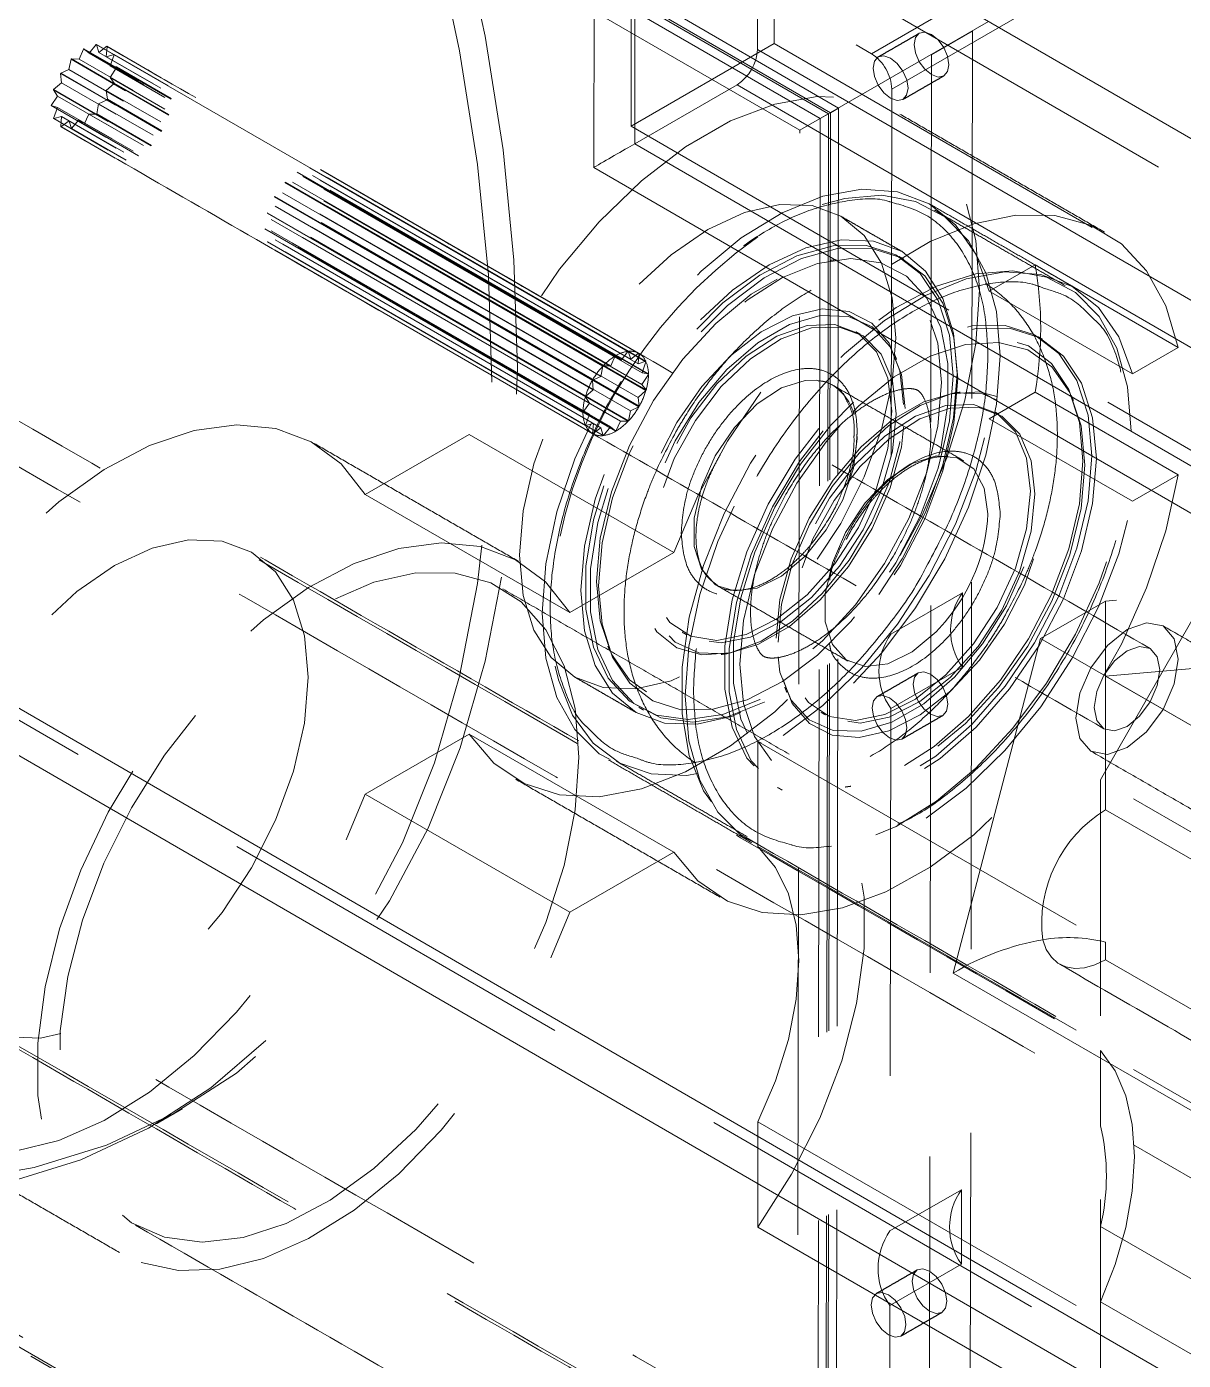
# Model space of a CAD drawing. Header units: millimetres. Extents: x 11 to 421, y 5 to 275.
# Drawn here: x 157.068 to 161.067, y 49.961 to 54.573 of the extents above; entities that cross this region are included whole.
import ezdxf

# ---------------------------------------------------------------- set-up
doc = ezdxf.new("R2010")
doc.units = ezdxf.units.MM
doc.linetypes.add('HIDDEN', pattern=[1.905, 1.27, -0.635])

msp = doc.modelspace()

# ---------------------------------------------------------------- linework, layer by layer
at = {"color": 7, "linetype": 'Continuous', "lineweight": 15}
for p, q in [((159.5994, 57.2164), (159.5949, 54.4946)), ((159.1745, 56.5861), (159.1705, 54.1681)), ((159.029, 54.0866), (159.0329, 56.5043)), ((160.0236, 54.8057), (161.9319, 53.7)), ((159.5949, 54.4946), (162.3173, 52.9171)), ((159.5241, 54.3722), (159.1705, 54.1681)), ((162.2464, 52.7947), (159.5241, 54.3722)), ((159.1705, 54.1681), (161.8929, 52.5906)), ((161.822, 52.4682), (159.029, 54.0866)), ((154.5339, 53.6694), (161.8171, 49.4491)), ((161.7463, 49.3267), (154.4631, 53.547)), ((158.0218, 49.44), (156.4486, 50.3516))]:
    msp.add_line(p, q, dxfattribs=at)
at = {"color": 7, "linetype": 'HIDDEN', "lineweight": 0}
for p, q in [((159.6567, 56.9625), (159.6527, 54.5151)), ((159.1617, 56.6767), (159.1578, 54.2294)), ((157.0881, 56.4409), (160.3382, 54.5576)), ((156.9466, 56.3593), (160.1967, 54.476)), ((157.2498, 55.7804), (159.847, 54.2755)), ((157.2781, 55.7968), (159.8752, 54.2918)), ((162.2513, 55.7858), (159.9886, 54.4795)), ((157.2743, 55.7254), (159.8115, 54.2552)), ((157.3026, 55.7418), (159.8398, 54.2715)), ((160.0591, 54.357), (162.3219, 55.6632)), ((159.7407, 54.2146), (157.3233, 55.6154)), ((158.2882, 55.4648), (159.9886, 54.4795)), ((159.8822, 54.7241), (161.7905, 53.6183)), ((160.3935, 54.5914), (159.7407, 54.2146)), ((160.3382, 54.5576), (160.1967, 54.476)), ((160.3382, 54.5576), (160.3282, 48.4741)), ((157.2847, 54.4813), (157.3085, 54.5116)), ((159.147, 53.4503), (157.3085, 54.5116)), ((159.148, 53.4504), (157.3095, 54.5117)), ((157.3095, 54.5117), (157.318, 54.4843)), ((159.6527, 54.5151), (159.1578, 54.2294)), ((159.6527, 54.5151), (162.0701, 53.1144)), ((157.2493, 54.4612), (157.2648, 54.4958)), ((159.1033, 53.4345), (157.2648, 54.4958)), ((159.1047, 53.4353), (157.2662, 54.4966)), ((157.2662, 54.4966), (157.2847, 54.4813)), ((159.1232, 53.4199), (157.2847, 54.4813)), ((157.318, 54.4843), (157.3452, 54.5051)), ((159.1565, 53.423), (157.318, 54.4843)), ((157.3462, 54.5046), (157.3436, 54.469)), ((157.3436, 54.469), (157.3703, 54.4773)), ((159.1821, 53.4077), (157.3436, 54.469)), ((159.1837, 53.4438), (157.3452, 54.5051)), ((159.1847, 53.4432), (157.3462, 54.5046)), ((157.3703, 54.4758), (157.3572, 54.4375)), ((159.2087, 53.416), (157.3703, 54.4773)), ((157.3709, 54.4759), (157.3703, 54.4758)), ((159.2087, 53.4145), (157.3703, 54.4758)), ((157.3709, 54.4759), (159.2094, 53.4146)), ((160.1967, 54.476), (160.1857, 47.701)), ((157.1862, 54.4122), (157.2144, 54.4245)), ((157.2144, 54.4245), (157.2218, 54.4606)), ((159.0529, 53.3632), (157.2144, 54.4245)), ((159.0603, 53.3993), (157.2218, 54.4606)), ((159.0614, 53.4004), (157.2229, 54.4617)), ((157.2229, 54.4617), (157.2493, 54.4612)), ((159.0878, 53.3999), (157.2493, 54.4612)), ((157.3793, 54.4313), (157.3568, 54.3971)), ((157.3572, 54.4375), (157.3793, 54.4337)), ((159.1956, 53.3762), (157.3572, 54.4375)), ((159.2178, 53.3724), (157.3793, 54.4337)), ((159.2178, 53.37), (157.3793, 54.4313)), ((157.1617, 54.3556), (157.1885, 54.3789)), ((159.0241, 53.3499), (157.1857, 54.4113)), ((157.1885, 54.3789), (157.1857, 54.4113)), ((159.0247, 53.3509), (157.1862, 54.4122)), ((159.0269, 53.3176), (157.1885, 54.3789)), ((157.3707, 54.3763), (157.3436, 54.3524)), ((157.3568, 54.3971), (157.3712, 54.378)), ((159.1953, 53.3358), (157.3568, 54.3971)), ((159.2092, 53.315), (157.3707, 54.3763)), ((159.2097, 53.3167), (157.3712, 54.378)), ((157.153, 54.3007), (157.1753, 54.333)), ((158.9998, 53.2932), (157.1613, 54.3545)), ((157.1753, 54.333), (157.1613, 54.3545)), ((159.0001, 53.2943), (157.1617, 54.3556)), ((159.0138, 53.2717), (157.1753, 54.333)), ((157.3436, 54.3524), (157.3475, 54.3221)), ((159.1821, 53.291), (157.3436, 54.3524)), ((160.0591, 54.357), (160.0561, 52.4729)), ((158.9915, 53.2393), (157.153, 54.3007)), ((158.9915, 53.2386), (157.1531, 54.2999)), ((157.1753, 54.294), (157.1531, 54.2999)), ((157.1617, 54.2556), (157.1753, 54.294)), ((159.0138, 53.2327), (157.1753, 54.294)), ((157.3171, 54.3063), (157.3107, 54.2715)), ((157.3462, 54.3198), (157.3171, 54.3063)), ((159.1556, 53.245), (157.3171, 54.3063)), ((159.1847, 53.2585), (157.3462, 54.3198)), ((159.186, 53.2608), (157.3475, 54.3221)), ((159.8752, 54.2918), (159.847, 54.2755)), ((159.8752, 54.2918), (159.8655, 48.3224)), ((159.0001, 53.1943), (157.1617, 54.2556)), ((157.1893, 54.2623), (157.1619, 54.255)), ((159.0004, 53.1937), (157.1619, 54.255)), ((157.1862, 54.2274), (157.1893, 54.2623)), ((157.2152, 54.2475), (157.1869, 54.227)), ((159.0278, 53.201), (157.1893, 54.2623)), ((157.2229, 54.2203), (157.2152, 54.2475)), ((159.0537, 53.1862), (157.2152, 54.2475)), ((157.2482, 54.2509), (157.2237, 54.2204)), ((157.2662, 54.2353), (157.2482, 54.2509)), ((159.0867, 53.1896), (157.2482, 54.2509)), ((159.1047, 53.174), (157.2662, 54.2353)), ((157.2831, 54.2708), (157.2668, 54.2357)), ((159.1053, 53.1744), (157.2668, 54.2357)), ((157.3095, 54.2703), (157.2831, 54.2708)), ((159.1215, 53.2094), (157.2831, 54.2708)), ((159.148, 53.2089), (157.3095, 54.2703)), ((159.1492, 53.2102), (157.3107, 54.2715)), ((159.8115, 54.2552), (159.8019, 48.3674)), ((159.8398, 54.2715), (159.8115, 54.2552)), ((159.8398, 54.2715), (159.8302, 48.3837)), ((159.847, 54.2755), (159.8372, 48.3061)), ((159.0247, 53.1661), (157.1862, 54.2274)), ((159.0254, 53.1657), (157.1869, 54.227)), ((159.0614, 53.159), (157.2229, 54.2203)), ((159.0622, 53.159), (157.2237, 54.2204)), ((159.1578, 54.2294), (161.5752, 52.8286)), ((159.7314, 48.4899), (159.7407, 54.2146)), ((160.3963, 53.6585), (160.5544, 53.7497)), ((161.0494, 53.464), (160.5544, 53.7497)), ((154.4988, 53.6486), (161.5698, 49.5512)), ((160.8913, 53.3727), (160.3963, 53.6585)), ((159.1232, 53.4199), (159.147, 53.4503)), ((159.148, 53.4504), (159.1565, 53.423)), ((160.8913, 53.3727), (161.0494, 53.464)), ((159.0878, 53.3999), (159.1033, 53.4345)), ((159.1047, 53.4353), (159.1232, 53.4199)), ((159.1565, 53.423), (159.1837, 53.4438)), ((159.1847, 53.4432), (159.1821, 53.4077)), ((159.1821, 53.4077), (159.2087, 53.416)), ((159.2087, 53.4145), (159.1956, 53.3762)), ((159.2094, 53.4146), (159.2087, 53.4145)), ((159.0247, 53.3509), (159.0529, 53.3632)), ((159.0529, 53.3632), (159.0603, 53.3993)), ((159.0614, 53.4004), (159.0878, 53.3999)), ((159.2178, 53.37), (159.1953, 53.3358)), ((159.1956, 53.3762), (159.2178, 53.3724)), ((159.0001, 53.2943), (159.0269, 53.3176)), ((159.0269, 53.3176), (159.0241, 53.3499)), ((159.2092, 53.315), (159.1821, 53.291)), ((159.1953, 53.3358), (159.2097, 53.3167)), ((158.9915, 53.2393), (159.0138, 53.2717)), ((159.0138, 53.2717), (158.9998, 53.2932)), ((159.1821, 53.291), (159.186, 53.2608)), ((160.3963, 53.2175), (160.5544, 53.3088)), ((160.5544, 53.3088), (161.0494, 53.023)), ((159.0138, 53.2327), (158.9915, 53.2386)), ((159.0001, 53.1943), (159.0138, 53.2327)), ((159.1556, 53.245), (159.1492, 53.2102)), ((159.1847, 53.2585), (159.1556, 53.245)), ((159.0278, 53.201), (159.0004, 53.1937)), ((159.0247, 53.1661), (159.0278, 53.201)), ((159.0537, 53.1862), (159.0254, 53.1657)), ((159.0614, 53.159), (159.0537, 53.1862)), ((159.0867, 53.1896), (159.0622, 53.159)), ((159.1047, 53.174), (159.0867, 53.1896)), ((159.1215, 53.2094), (159.1053, 53.1744)), ((159.148, 53.2089), (159.1215, 53.2094)), ((160.3963, 53.2175), (160.8913, 52.9318)), ((158.598, 53.1628), (158.2386, 52.9554)), ((158.598, 53.1628), (159.3051, 52.7546)), ((159.9388, 53.1638), (159.939, 53.1495)), ((160.8913, 52.9318), (161.0494, 53.023)), ((158.2386, 52.9554), (158.9457, 52.5471)), ((164.632, 52.922), (160.7982, 52.5865)), ((159.3051, 52.7546), (158.9457, 52.5471)), ((159.4562, 52.6398), (159.4523, 52.6422)), ((160.7982, 52.3273), (164.632, 52.6628)), ((152.6603, 52.5873), (159.7314, 48.4899)), ((160.0561, 52.4729), (160.3036, 52.6158)), ((160.3031, 52.358), (160.3036, 52.6158)), ((160.7982, 52.5865), (160.5737, 52.4569)), ((160.7982, 52.5865), (160.7982, 52.3273)), ((159.8302, 48.3837), (152.6177, 52.563)), ((160.7805, 51.9684), (161.0967, 52.52)), ((160.5737, 52.4569), (160.2714, 51.3005)), ((160.5737, 52.4569), (163.7557, 50.62)), ((160.3031, 52.358), (160.0557, 52.2151)), ((160.7982, 52.3273), (163.6266, 50.6945)), ((160.7982, 52.3273), (160.7982, 51.8653)), ((160.0557, 52.2151), (160.0527, 50.4086)), ((158.2386, 51.9192), (158.598, 52.1267)), ((158.598, 52.1267), (159.3051, 51.7185)), ((159.5961, 52.1014), (160.7982, 51.4075)), ((159.5961, 51.7376), (159.5961, 52.1014)), ((160.7805, 49.2477), (160.7805, 51.9684)), ((163.6443, 50.3152), (160.7805, 51.9684)), ((158.2386, 51.9192), (158.9457, 51.511)), ((160.7982, 51.8653), (163.6266, 50.2324)), ((158.9457, 51.511), (159.3051, 51.7185)), ((159.5961, 51.7376), (163.6266, 49.4109)), ((160.7982, 51.3468), (160.7982, 51.4075)), ((160.7982, 51.3468), (163.6266, 49.7139)), ((160.2714, 51.3005), (163.4534, 49.4636)), ((163.6443, 49.3796), (160.7805, 51.0328)), ((160.7805, 51.0328), (160.7805, 50.7724)), ((159.5961, 50.7855), (163.6266, 48.4588)), ((159.5961, 50.4218), (159.5961, 50.7855)), ((163.6443, 49.1192), (160.7805, 50.7724)), ((160.0527, 50.4086), (160.3002, 50.5515)), ((160.2998, 50.2937), (160.3002, 50.5515)), ((159.5961, 50.4218), (160.7982, 49.7278)), ((160.7805, 50.4241), (163.6443, 48.7709)), ((160.7805, 50.4241), (160.7805, 50.1637)), ((160.2998, 50.2937), (160.0523, 50.1508)), ((160.0523, 50.1508), (160.0494, 48.3468)), ((160.7805, 50.1637), (163.6443, 48.5105))]:
    msp.add_line(p, q, dxfattribs=at)
at = {"color": 7, "linetype": 'HIDDEN', "lineweight": 0, "flags": 128}
for points in [[(158.677, 53.3435), (158.6645, 53.7141), (158.627, 54.0967), (158.5648, 54.489), (158.4783, 54.8885), (158.368, 55.2928), (158.2346, 55.6991), (158.079, 56.105), (157.9022, 56.5079), (157.7052, 56.9053), (157.4893, 57.2945), (157.2558, 57.6733), (157.0064, 58.0391), (156.7424, 58.3897), (156.4657, 58.7229), (156.1779, 59.0365), (155.8808, 59.3285), (155.5764, 59.5972), (155.2666, 59.8407), (154.9533, 60.0577), (154.6385, 60.2466), (154.3242, 60.4064), (154.0124, 60.536), (153.705, 60.6345), (153.4041, 60.7014), (153.1114, 60.7362), (152.8289, 60.7388), (152.5584, 60.709), (152.3015, 60.6472), (152.0598, 60.5536), (151.9175, 60.4793)], [(158.7654, 53.3946), (158.7529, 53.7651), (158.7154, 54.1477), (158.6532, 54.54), (158.5667, 54.9396), (158.4564, 55.3438), (158.323, 55.7501), (158.1674, 56.156), (157.9905, 56.5589), (157.7935, 56.9563), (157.5776, 57.3456), (157.3442, 57.7243), (157.2264, 57.9016)], [(160.1966, 54.5458), (160.1736, 54.5538), (160.1541, 54.5501), (160.141, 54.5351), (160.1364, 54.5112), (160.1409, 54.4821), (160.1539, 54.452), (160.1734, 54.4257), (160.1964, 54.4071), (160.2194, 54.399), (160.2389, 54.4028), (160.252, 54.4177), (160.2566, 54.4416), (160.252, 54.4708), (160.2391, 54.5008), (160.2196, 54.5271), (160.1966, 54.5458)], [(160.0552, 54.4641), (160.0782, 54.4455), (160.0976, 54.4192), (160.1106, 54.3891), (160.1152, 54.3599), (160.1105, 54.3361), (160.0975, 54.3211), (160.078, 54.3174), (160.0549, 54.3254), (160.0319, 54.344), (160.0125, 54.3704), (159.9995, 54.4004), (159.9949, 54.4296), (159.9996, 54.4535), (160.0126, 54.4684), (160.0322, 54.4722), (160.0552, 54.4641)], [(158.598, 52.1267), (158.683, 52.0262), (158.7881, 51.9555), (158.9106, 51.9165), (159.047, 51.9103), (159.1936, 51.9371), (159.3465, 51.9962), (159.5015, 52.0858), (159.6543, 52.2037), (159.8008, 52.3466), (159.9371, 52.5105), (160.0593, 52.6911), (160.1642, 52.8833), (160.2489, 53.0821), (160.3111, 53.2819), (160.3491, 53.4773), (160.3619, 53.663), (160.3491, 53.834), (160.3111, 53.9855), (160.2489, 54.1135), (160.1642, 54.2145), (160.0593, 54.2856), (159.9371, 54.3251), (159.8008, 54.3318), (159.6543, 54.3054), (159.5015, 54.2469), (159.3465, 54.1576), (159.1936, 54.0402), (159.047, 53.8977), (158.9106, 53.734), (158.7881, 53.5536), (158.683, 53.3615), (158.598, 53.1628)], [(160.3963, 53.6585), (160.3495, 53.7861), (160.2794, 53.888), (160.1882, 53.9608), (160.0789, 54.0022), (159.9551, 54.0109), (159.8209, 53.9864), (159.6806, 53.9297), (159.5388, 53.8425), (159.4002, 53.7278), (159.2692, 53.5892), (159.1502, 53.4314), (159.047, 53.2594), (158.963, 53.0789), (158.901, 52.8957), (158.8629, 52.7159), (158.8501, 52.5454), (158.8629, 52.3896), (158.901, 52.2538), (158.963, 52.1423), (159.047, 52.0587), (159.1502, 52.0058), (159.2692, 51.9854), (159.4002, 51.9981), (159.5388, 52.0434), (159.6806, 52.12), (159.8209, 52.2253), (159.9551, 52.3558), (160.0789, 52.5073), (160.1882, 52.6748), (160.2794, 52.853), (160.3495, 53.0359), (160.3963, 53.2175)], [(160.0734, 53.4965), (160.0609, 53.6359), (160.0239, 53.7554), (159.9638, 53.8506), (159.8829, 53.9177), (159.7843, 53.9542), (159.6718, 53.9587), (159.5498, 53.931), (159.4229, 53.8722), (159.2959, 53.7845), (159.1739, 53.6713), (159.0614, 53.5369), (158.9629, 53.3866), (158.882, 53.2261), (158.8218, 53.0615), (158.7848, 52.8992), (158.7723, 52.7454), (158.7848, 52.6061), (158.8218, 52.4865), (158.882, 52.3914), (158.9629, 52.3242), (159.0614, 52.2877), (159.1739, 52.2832), (159.2959, 52.3109), (159.4229, 52.3697), (159.5498, 52.4574), (159.6718, 52.5706), (159.7843, 52.705), (159.8829, 52.8553), (159.9638, 53.0159), (160.0239, 53.1804), (160.0609, 53.3427), (160.0734, 53.4965)], [(159.8188, 53.9585), (159.8966, 53.9792), (160.0248, 53.99), (160.1412, 53.9685), (160.242, 53.9154), (160.3239, 53.8324), (160.3844, 53.7223), (160.4215, 53.5884), (160.434, 53.4353)], [(161.0494, 53.464), (161.0063, 53.6081), (160.9402, 53.7286), (160.8527, 53.8223), (160.7461, 53.8867), (160.6233, 53.9202), (160.4874, 53.9218), (160.3422, 53.8915), (160.1913, 53.8302), (160.0389, 53.7394), (159.8888, 53.6215), (159.7451, 53.4796), (159.6115, 53.3175), (159.4916, 53.1395), (159.3886, 52.9502), (159.3051, 52.7546)], [(160.2855, 53.3741), (160.273, 53.5134), (160.236, 53.6329), (160.1759, 53.7281), (160.095, 53.7952), (159.9964, 53.8318), (159.8839, 53.8363), (159.7619, 53.8086), (159.635, 53.7497), (159.5081, 53.662), (159.386, 53.5488), (159.2736, 53.4145), (159.175, 53.2641), (159.0941, 53.1036), (159.034, 52.939), (158.997, 52.7767), (158.9845, 52.623), (158.997, 52.4836), (159.034, 52.3641), (159.0941, 52.2689), (159.175, 52.2018), (159.2736, 52.1652), (159.386, 52.1608), (159.5081, 52.1885), (159.635, 52.2473), (159.7619, 52.335), (159.8839, 52.4482), (159.9964, 52.5825), (160.095, 52.7329), (160.1759, 52.8934), (160.236, 53.058), (160.273, 53.2203), (160.2855, 53.3741)], [(160.2714, 53.3659), (160.2584, 53.5063), (160.2198, 53.6259), (160.1573, 53.7199), (160.0734, 53.7843), (159.9716, 53.8165), (159.856, 53.8152), (159.7314, 53.7805), (159.6028, 53.7138), (159.4755, 53.6178), (159.3547, 53.4965), (159.2455, 53.3548), (159.1521, 53.1984), (159.0786, 53.0339), (159.0278, 52.868), (159.0019, 52.7074), (159.0019, 52.5587), (159.0278, 52.428), (159.0786, 52.3206), (159.1521, 52.2411), (159.2455, 52.1925), (159.3547, 52.1769), (159.4755, 52.195), (159.6028, 52.246), (159.7314, 52.3277), (159.856, 52.437), (159.9716, 52.5692), (160.0734, 52.719), (160.1573, 52.8802), (160.2198, 53.0463), (160.2584, 53.2104), (160.2714, 53.3659)], [(160.2869, 53.357), (160.2738, 53.4974), (160.2353, 53.617), (160.1728, 53.7109), (160.0889, 53.7753), (159.9871, 53.8076), (159.8715, 53.8063), (159.7468, 53.7716), (159.6182, 53.7049), (159.4909, 53.6089), (159.3702, 53.4876), (159.2609, 53.3458), (159.1676, 53.1895), (159.094, 53.025), (159.0433, 52.859), (159.0173, 52.6984), (159.0173, 52.5497), (159.0433, 52.419), (159.094, 52.3117), (159.1676, 52.2321), (159.2609, 52.1836), (159.3702, 52.168), (159.4909, 52.1861), (159.6182, 52.237), (159.7468, 52.3188), (159.8715, 52.428), (159.9871, 52.5602), (160.0889, 52.71), (160.1728, 52.8713), (160.2353, 53.0374), (160.2738, 53.2015), (160.2869, 53.357)], [(152.2065, 53.7311), (152.3898, 53.452), (152.6468, 53.0935), (152.9173, 52.7514), (153.1998, 52.4277), (153.4925, 52.1247), (153.7934, 51.8441), (154.1008, 51.5878), (154.4126, 51.3573), (154.7269, 51.1542), (155.0417, 50.9797), (155.355, 50.8349), (155.6648, 50.7208), (155.9692, 50.638), (156.2662, 50.5871), (156.554, 50.5684), (156.8308, 50.582), (157.0947, 50.6279), (157.3442, 50.7057), (157.5776, 50.8149), (157.7935, 50.9549), (157.9905, 51.1248), (158.1674, 51.3235), (158.323, 51.5497), (158.4564, 51.8021), (158.5667, 52.079), (158.6532, 52.3786), (158.7154, 52.6991), (158.7529, 53.0385), (158.7654, 53.3946)], [(159.0385, 52.6541), (159.0515, 52.8049), (159.09, 52.9641), (159.1524, 53.1248), (159.2358, 53.28), (159.3367, 53.4229), (159.4507, 53.5472), (159.5726, 53.6476), (159.6973, 53.7196), (159.8193, 53.7601), (159.9333, 53.7672), (160.0341, 53.7408), (160.1176, 53.682), (160.18, 53.5933), (160.2185, 53.4786), (160.2315, 53.3429), (160.2185, 53.1921), (160.18, 53.0329), (160.1176, 52.8722), (160.0341, 52.717), (159.9333, 52.5741), (159.8193, 52.4498), (159.6973, 52.3494), (159.5726, 52.2774), (159.4507, 52.237), (159.3367, 52.2298), (159.2358, 52.2562), (159.1524, 52.315), (159.09, 52.4037), (159.0515, 52.5184), (159.0385, 52.6541)], [(159.045, 52.64), (159.0574, 52.5065), (159.0941, 52.3927), (159.1535, 52.3033), (159.2333, 52.242), (159.3302, 52.2113), (159.4402, 52.2125), (159.5588, 52.2455), (159.6811, 52.309), (159.8022, 52.4003), (159.9171, 52.5158), (160.0211, 52.6506), (160.1099, 52.7994), (160.1798, 52.9559), (160.2282, 53.1138), (160.2528, 53.2666), (160.2528, 53.408), (160.2282, 53.5324), (160.1798, 53.6345), (160.1099, 53.7102), (160.0211, 53.7564), (159.9171, 53.7712), (159.8022, 53.754), (159.6811, 53.7055), (159.5588, 53.6277), (159.4402, 53.5238), (159.3302, 53.398), (159.2333, 53.2555), (159.1535, 53.1021), (159.0941, 52.9441), (159.0574, 52.7879), (159.045, 52.64)], [(160.8866, 53.174), (160.8741, 53.3272), (160.837, 53.461), (160.7765, 53.5712), (160.6945, 53.6541), (160.5937, 53.7072), (160.4773, 53.7287), (160.3491, 53.718), (160.2132, 53.6753), (160.0739, 53.6022), (159.9357, 53.5008), (159.8031, 53.3744), (159.6803, 53.2272), (159.5712, 53.0639), (159.4795, 52.8897), (159.408, 52.7102), (159.359, 52.5311), (159.3341, 52.3583), (159.3341, 52.1973), (159.359, 52.0532), (159.408, 51.9307), (159.4795, 51.8338), (159.5712, 51.7655), (159.6803, 51.728), (159.8031, 51.7226), (159.9357, 51.7494), (160.0739, 51.8076), (160.2132, 51.8952), (160.3491, 52.0095), (160.4773, 52.1468), (160.5937, 52.3027), (160.6945, 52.4722), (160.7765, 52.6498), (160.837, 52.8298), (160.8741, 53.0064), (160.8866, 53.174)], [(160.8913, 53.3727), (160.8445, 53.5004), (160.7743, 53.6023), (160.6831, 53.6751), (160.5739, 53.7165), (160.4501, 53.7251), (160.3159, 53.7007), (160.1756, 53.6439), (160.0338, 53.5568), (159.8951, 53.442), (159.7642, 53.3035), (159.6451, 53.1456), (159.5419, 52.9736), (159.458, 52.7931), (159.3959, 52.61), (159.3579, 52.4302), (159.3451, 52.2597), (159.3579, 52.1039), (159.3959, 51.968), (159.458, 51.8565), (159.5419, 51.773), (159.6451, 51.7201), (159.7642, 51.6997), (159.8951, 51.7124), (160.0338, 51.7577), (160.1756, 51.8343), (160.3159, 51.9395), (160.4501, 52.07), (160.5739, 52.2215), (160.6831, 52.3891), (160.7743, 52.5672), (160.8445, 52.7501), (160.8913, 52.9318)], [(160.0991, 53.2664), (160.0866, 53.3828), (160.0498, 53.4785), (159.9905, 53.5483), (159.9122, 53.5884), (159.8188, 53.5968), (159.7156, 53.5728), (159.608, 53.518), (159.5019, 53.4351), (159.4029, 53.3287), (159.3165, 53.2045), (159.2472, 53.0692), (159.1989, 52.93), (159.174, 52.7946), (159.174, 52.6702), (159.1989, 52.5634), (159.2472, 52.4801), (159.3165, 52.4248), (159.4029, 52.4004), (159.5019, 52.4082), (159.608, 52.4479), (159.7156, 52.5172), (159.8188, 52.6125), (159.9122, 52.7286), (159.9905, 52.8592), (160.0498, 52.9974), (160.0866, 53.1356), (160.0991, 53.2664)], [(152.2062, 53.5433), (152.3015, 53.401), (152.5584, 53.0425), (152.8289, 52.7003), (153.1114, 52.3767), (153.4041, 52.0737), (153.705, 51.7931), (154.0124, 51.5368), (154.3242, 51.3063), (154.6385, 51.1032), (154.9533, 50.9287), (155.2666, 50.7839), (155.5764, 50.6698), (155.8808, 50.587), (156.1779, 50.5361), (156.4657, 50.5174), (156.7424, 50.531), (157.0064, 50.5769), (157.2558, 50.6546), (157.4893, 50.7639), (157.7052, 50.9039), (157.9022, 51.0738), (158.079, 51.2725), (158.2346, 51.4987), (158.368, 51.7511), (158.4783, 52.0279), (158.5648, 52.3276), (158.627, 52.6481), (158.6645, 52.9875), (158.677, 53.3435)], [(160.1057, 53.2524), (160.0924, 53.3705), (160.0535, 53.4665), (159.9912, 53.5348), (159.909, 53.5714), (159.8119, 53.5742), (159.7053, 53.5431), (159.5956, 53.4797), (159.489, 53.3879), (159.3919, 53.2729), (159.3097, 53.1414), (159.2474, 53.0012), (159.2085, 52.8602), (159.1953, 52.7268), (159.2085, 52.6086), (159.2474, 52.5126), (159.3097, 52.4443), (159.3919, 52.4077), (159.489, 52.4049), (159.5956, 52.4361), (159.7053, 52.4994), (159.8119, 52.5913), (159.909, 52.7063), (159.9912, 52.8377), (160.0535, 52.978), (160.0924, 53.1189), (160.1057, 53.2524)], [(160.0593, 53.2434), (160.0459, 53.1139), (160.0068, 52.9771), (159.9443, 52.8417), (159.8623, 52.7161), (159.7661, 52.6082), (159.6616, 52.5249), (159.5555, 52.4714), (159.4544, 52.4509), (159.3646, 52.4649), (159.2918, 52.5124), (159.2405, 52.5904), (159.2141, 52.6941), (159.2141, 52.8169), (159.2405, 52.9511), (159.2918, 53.0883), (159.3646, 53.2199), (159.4544, 53.3375), (159.5555, 53.4339), (159.6616, 53.5028), (159.7661, 53.5401), (159.8623, 53.5434), (159.9443, 53.5124), (160.0068, 53.4492), (160.0459, 53.3576), (160.0593, 53.2434)], [(160.0747, 53.2345), (160.0614, 53.3486), (160.0222, 53.4402), (159.9597, 53.5035), (159.8778, 53.5345), (159.7816, 53.5312), (159.6771, 53.4939), (159.571, 53.4249), (159.4698, 53.3286), (159.38, 53.2109), (159.3072, 53.0794), (159.256, 52.9422), (159.2295, 52.808), (159.2295, 52.6852), (159.256, 52.5815), (159.3072, 52.5035), (159.38, 52.456), (159.4698, 52.442), (159.571, 52.4624), (159.6771, 52.516), (159.7816, 52.5993), (159.8778, 52.7072), (159.9597, 52.8327), (160.0222, 52.9682), (160.0614, 53.105), (160.0747, 53.2345)], [(160.7509, 53.0891), (160.7379, 52.9336), (160.6993, 52.7695), (160.6368, 52.6034), (160.553, 52.4422), (160.4511, 52.2924), (160.3355, 52.1601), (160.2109, 52.0509), (160.0823, 51.9691), (159.955, 51.9182), (159.8342, 51.9001), (159.725, 51.9157), (159.6316, 51.9642), (159.5581, 52.0438), (159.5073, 52.1512), (159.4814, 52.2818), (159.4814, 52.4305), (159.5073, 52.5912), (159.5581, 52.7571), (159.6316, 52.9216), (159.725, 53.0779), (159.8342, 53.2197), (159.955, 53.341), (160.0823, 53.437), (160.2109, 53.5037), (160.3355, 53.5384), (160.4511, 53.5397), (160.553, 53.5074), (160.6368, 53.443), (160.6993, 53.3491), (160.7379, 53.2295), (160.7509, 53.0891)], [(160.7664, 53.0801), (160.7533, 52.9247), (160.7148, 52.7606), (160.6523, 52.5945), (160.5684, 52.4332), (160.4666, 52.2834), (160.351, 52.1512), (160.2263, 52.042), (160.0977, 51.9602), (159.9705, 51.9092), (159.8497, 51.8912), (159.7404, 51.9068), (159.6471, 51.9553), (159.5735, 52.0349), (159.5228, 52.1422), (159.4968, 52.2729), (159.4968, 52.4216), (159.5228, 52.5822), (159.5735, 52.7482), (159.6471, 52.9127), (159.7404, 53.069), (159.8497, 53.2108), (159.9705, 53.3321), (160.0977, 53.4281), (160.2263, 53.4948), (160.351, 53.5295), (160.4666, 53.5307), (160.5684, 53.4985), (160.6523, 53.4341), (160.7148, 53.3402), (160.7533, 53.2206), (160.7664, 53.0801)], [(160.72, 53.0712), (160.7076, 52.9233), (160.6709, 52.7672), (160.6114, 52.6092), (160.5316, 52.4558), (160.4348, 52.3132), (160.3248, 52.1874), (160.2062, 52.0835), (160.0838, 52.0057), (159.9627, 51.9572), (159.8479, 51.94), (159.7439, 51.9549), (159.6551, 52.0011), (159.5851, 52.0768), (159.5368, 52.1789), (159.5121, 52.3032), (159.5121, 52.4447), (159.5368, 52.5975), (159.5851, 52.7554), (159.6551, 52.9119), (159.7439, 53.0606), (159.8479, 53.1955), (159.9627, 53.3109), (160.0838, 53.4023), (160.2062, 53.4657), (160.3248, 53.4987), (160.4348, 53.4999), (160.5316, 53.4692), (160.6114, 53.408), (160.6709, 53.3186), (160.7076, 53.2048), (160.72, 53.0712)], [(160.7265, 53.0571), (160.7135, 53.1928), (160.6749, 53.3075), (160.6126, 53.3963), (160.5291, 53.4551), (160.4282, 53.4815), (160.3143, 53.4743), (160.1923, 53.4338), (160.0676, 53.3618), (159.9456, 53.2615), (159.924, 53.2403)], [(160.434, 53.4353), (160.4215, 53.2677), (160.3844, 53.091), (160.3239, 52.911), (160.242, 52.7334), (160.1412, 52.564), (160.0248, 52.4081), (159.8966, 52.2708), (159.7606, 52.1565), (159.6213, 52.0688), (159.4831, 52.0107), (159.3505, 51.9839), (159.2277, 51.9893), (159.1187, 52.0267), (159.0269, 52.095), (158.9554, 52.192), (158.9064, 52.3145), (158.8951, 52.3617)], [(159.4523, 52.6422), (159.4489, 52.6444), (159.4014, 52.6974), (159.3765, 52.7761), (159.3765, 52.8735), (159.4014, 52.9809), (159.4489, 53.0887), (159.5148, 53.1875), (159.5933, 53.2684), (159.6773, 53.3242), (159.7595, 53.3499), (159.7976, 53.3508)], [(159.6658, 52.4448), (159.6783, 52.5756), (159.7152, 52.7139), (159.7744, 52.852), (159.8528, 52.9827), (159.9461, 53.0988), (160.0494, 53.1941), (160.157, 53.2634), (160.2631, 53.303), (160.362, 53.3109), (160.4485, 53.2865), (160.5177, 53.2311), (160.5661, 53.1478), (160.591, 53.0411), (160.591, 52.9167), (160.5661, 52.7812), (160.5177, 52.6421), (160.4485, 52.5068), (160.362, 52.3826), (160.2631, 52.2762), (160.157, 52.1933), (160.0494, 52.1384), (159.9461, 52.1145), (159.8528, 52.1229), (159.7744, 52.163), (159.7152, 52.2328), (159.6783, 52.3284), (159.6658, 52.4448)], [(159.7976, 53.3508), (159.8326, 53.3434), (159.8562, 53.3327)], [(159.6593, 52.4589), (159.6725, 52.5923), (159.7114, 52.7333), (159.7738, 52.8736), (159.8559, 53.005), (159.9531, 53.12), (160.0596, 53.2118), (160.1694, 53.2752), (160.2759, 53.3064), (160.3731, 53.3036), (160.4552, 53.267), (160.5176, 53.1987), (160.5565, 53.1026), (160.5697, 52.9845), (160.5565, 52.851), (160.5176, 52.7101), (160.4552, 52.5698), (160.3731, 52.4384), (160.2759, 52.3234), (160.1694, 52.2315), (160.0596, 52.1682), (159.9531, 52.137), (159.8559, 52.1398), (159.7738, 52.1764), (159.7114, 52.2447), (159.6725, 52.3407), (159.6593, 52.4589)], [(160.5388, 52.9666), (160.5254, 52.8371), (160.4863, 52.7003), (160.4238, 52.5649), (160.3418, 52.4393), (160.2456, 52.3314), (160.1411, 52.2481), (160.035, 52.1945), (159.9339, 52.1741), (159.8441, 52.1881), (159.7713, 52.2356), (159.72, 52.3136), (159.6936, 52.4173), (159.6936, 52.5401), (159.72, 52.6743), (159.7713, 52.8115), (159.8441, 52.9431), (159.9339, 53.0607), (160.035, 53.157), (160.1411, 53.226), (160.2456, 53.2633), (160.3418, 53.2666), (160.4238, 53.2356), (160.4863, 53.1723), (160.5254, 53.0808), (160.5388, 52.9666)], [(160.5542, 52.9577), (160.5409, 53.0718), (160.5018, 53.1634), (160.4392, 53.2267), (160.3573, 53.2577), (160.2611, 53.2544), (160.1566, 53.2171), (160.0505, 53.1481), (159.9493, 53.0518), (159.8595, 52.9341), (159.7867, 52.8026), (159.7355, 52.6654), (159.709, 52.5312), (159.709, 52.4084), (159.7355, 52.3047), (159.7867, 52.2266), (159.8595, 52.1791), (159.9493, 52.1652), (160.0505, 52.1856), (160.1566, 52.2392), (160.2611, 52.3225), (160.3573, 52.4303), (160.4392, 52.5559), (160.5018, 52.6914), (160.5409, 52.8281), (160.5542, 52.9577)], [(158.2386, 52.9554), (158.1552, 53.0613), (158.0515, 53.138), (157.9301, 53.1835), (157.7941, 53.1965), (157.6473, 53.1768), (157.4932, 53.1249), (157.3361, 53.0421), (157.1798, 52.9305), (157.0286, 52.7931), (156.8863, 52.6335), (156.7566, 52.4557), (156.643, 52.2645), (156.5483, 52.0647), (156.475, 51.8617), (156.4251, 51.6606), (156.3998, 51.4666), (156.3998, 51.285), (156.4251, 51.1203), (156.475, 50.9768), (156.5483, 50.8583), (156.643, 50.7678), (156.7566, 50.7078), (156.8863, 50.6798), (157.0286, 50.6844), (157.1798, 50.7216), (157.3361, 50.7905), (157.4932, 50.8891), (157.6473, 51.015), (157.7941, 51.1649), (157.9301, 51.3349), (158.0515, 51.5206), (158.1552, 51.717), (158.2386, 51.9192)], [(159.8794, 53.1933), (159.8317, 53.1371), (159.7308, 52.9942), (159.6474, 52.8391), (159.585, 52.6783), (159.5465, 52.5191), (159.5334, 52.3684), (159.5465, 52.2327), (159.585, 52.118), (159.6474, 52.0293), (159.7308, 51.9704), (159.8317, 51.944), (159.9456, 51.9512), (160.0676, 51.9917), (160.1923, 52.0637), (160.3143, 52.164), (160.4282, 52.2884), (160.5291, 52.4313), (160.6126, 52.5865), (160.6749, 52.7472), (160.7135, 52.9064), (160.7265, 53.0571), (160.7265, 53.0571)], [(159.939, 53.1495), (159.9265, 53.046), (159.8899, 52.9372), (159.8326, 52.8327), (159.7595, 52.7419), (159.6773, 52.6728), (159.5933, 52.6315), (159.5148, 52.6218), (159.4562, 52.6398)], [(160.3916, 52.8883), (160.379, 52.9773), (160.3425, 53.0439), (160.2851, 53.0822), (160.2121, 53.0887), (160.1299, 53.0629), (160.0458, 53.0071), (159.9673, 52.9262), (159.9014, 52.8275), (159.8994, 52.8238)], [(159.3051, 51.7185), (159.3886, 51.6193), (159.4916, 51.549), (159.6115, 51.5094), (159.7451, 51.5015), (159.8888, 51.5256), (160.0389, 51.581), (160.1913, 51.6662), (160.3422, 51.779), (160.4874, 51.9165), (160.6233, 52.0749), (160.7461, 52.2502), (160.8527, 52.4377), (160.9402, 52.6324), (161.0063, 52.8293), (161.0494, 53.023)], [(159.8994, 52.8238), (159.8539, 52.7196), (159.8291, 52.6122), (159.8291, 52.5149), (159.8539, 52.4362), (159.9014, 52.3832), (159.9673, 52.3605), (160.0458, 52.3702), (160.1299, 52.4115), (160.2121, 52.4806), (160.2434, 52.5156)], [(158.0412, 52.3233), (158.0283, 52.4666), (157.9903, 52.5895), (157.9284, 52.6874), (157.8453, 52.7564), (157.7439, 52.794), (157.6282, 52.7986), (157.5028, 52.7701), (157.3723, 52.7096), (157.2418, 52.6194), (157.1163, 52.503), (157.0006, 52.3649), (156.8993, 52.2103), (156.8161, 52.0452), (156.7542, 51.876), (156.7162, 51.7091), (156.7033, 51.551), (156.7162, 51.4077), (156.7542, 51.2848), (156.8161, 51.1869), (156.8993, 51.1179), (157.0006, 51.0804), (157.1163, 51.0757), (157.2418, 51.1042), (157.3723, 51.1647), (157.5028, 51.2549), (157.6282, 51.3713), (157.7439, 51.5094), (157.8453, 51.664), (157.9284, 51.8291), (157.9903, 51.9983), (158.0283, 52.1652), (158.0412, 52.3233)], [(158.9457, 52.5471), (158.8623, 52.6531), (158.7586, 52.7298), (158.6372, 52.7753), (158.5013, 52.7883), (158.3544, 52.7686), (158.2003, 52.7167), (158.0432, 52.6339), (157.8869, 52.5223), (157.7357, 52.3849), (157.5934, 52.2253), (157.4637, 52.0475), (157.3501, 51.8563), (157.2554, 51.6565), (157.1822, 51.4535), (157.1322, 51.2524), (157.1069, 51.0584), (157.1069, 50.8768), (157.1322, 50.712), (157.1822, 50.5686), (157.2554, 50.4501), (157.3501, 50.3596), (157.4637, 50.2996), (157.5934, 50.2716), (157.7357, 50.2762), (157.8869, 50.3134), (158.0432, 50.3823), (158.2003, 50.4809), (158.3544, 50.6068), (158.5013, 50.7567), (158.6372, 50.9267), (158.7586, 51.1123), (158.8623, 51.3088), (158.9457, 51.511)], [(158.9774, 52.0474), (158.9645, 52.2152), (158.9261, 52.3632), (158.8633, 52.4873), (158.7781, 52.5838), (158.6727, 52.6499), (158.5502, 52.6838), (158.4142, 52.6845), (158.2686, 52.6519), (158.1175, 52.587), (157.9653, 52.4917), (157.8164, 52.3687), (157.6751, 52.2215), (157.5454, 52.0544), (157.431, 51.8722), (157.3353, 51.6802), (157.2611, 51.4837), (157.2103, 51.2886), (157.1846, 51.1004), (157.1846, 50.9245), (157.2103, 50.766), (157.2611, 50.6294), (157.3353, 50.5188), (157.431, 50.4371), (157.5454, 50.3869), (157.6751, 50.3696), (157.8164, 50.3856), (157.9653, 50.4345), (158.1175, 50.5149), (158.2686, 50.6245), (158.4142, 50.76), (158.5502, 50.9177), (158.6727, 51.093), (158.7781, 51.2808), (158.8633, 51.4758), (158.9261, 51.6723), (158.9645, 51.8647), (158.9774, 52.0474)], [(161.0492, 52.3862), (161.0358, 52.4565), (160.9974, 52.5007), (160.9401, 52.5118), (160.8724, 52.4883), (160.8048, 52.4337), (160.7474, 52.3563), (160.7091, 52.268), (160.6957, 52.1821), (160.7091, 52.1117), (160.7474, 52.0676), (160.8048, 52.0565), (160.8724, 52.08), (160.9401, 52.1346), (160.9974, 52.212), (161.0358, 52.3003), (161.0492, 52.3862)], [(160.9856, 52.3495), (160.977, 52.3945), (160.9524, 52.4227), (160.9157, 52.4298), (160.8724, 52.4148), (160.8291, 52.3799), (160.7924, 52.3303), (160.7679, 52.2738), (160.7593, 52.2188), (160.7679, 52.1738), (160.7924, 52.1456), (160.8291, 52.1384), (160.8724, 52.1535), (160.9157, 52.1884), (160.9524, 52.2379), (160.977, 52.2945), (160.9856, 52.3495)], [(160.193, 52.334), (160.17, 52.342), (160.1505, 52.3383), (160.1374, 52.3233), (160.1328, 52.2994), (160.1373, 52.2703), (160.1503, 52.2402), (160.1698, 52.2139), (160.1928, 52.1953), (160.2158, 52.1872), (160.2353, 52.191), (160.2484, 52.2059), (160.253, 52.2298), (160.2484, 52.259), (160.2354, 52.289), (160.216, 52.3154), (160.193, 52.334)], [(160.0516, 52.2523), (160.0746, 52.2337), (160.094, 52.2074), (160.107, 52.1773), (160.1116, 52.1482), (160.1069, 52.1243), (160.0939, 52.1093), (160.0743, 52.1056), (160.0513, 52.1136), (160.0283, 52.1322), (160.0089, 52.1586), (159.9959, 52.1886), (159.9913, 52.2178), (159.996, 52.2417), (160.009, 52.2566), (160.0286, 52.2604), (160.0516, 52.2523)], [(159.5961, 50.4218), (159.7126, 50.6052), (159.8101, 50.799), (159.8859, 50.9975), (159.9377, 51.1948), (159.964, 51.3851), (159.964, 51.5629), (159.9377, 51.7228), (159.8859, 51.8603), (159.8101, 51.9713), (159.7126, 52.0524), (159.5961, 52.1014)], [(159.5961, 50.7855), (159.657, 50.9278), (159.7017, 51.0708), (159.729, 51.2107), (159.7382, 51.3436), (159.729, 51.466), (159.7017, 51.5743), (159.657, 51.6657), (159.5961, 51.7376)], [(160.5808, 51.4157), (160.593, 51.3824), (160.6107, 51.3552), (160.6335, 51.3348), (160.6607, 51.3217), (160.6917, 51.3163), (160.7255, 51.3188), (160.7614, 51.329), (160.7982, 51.3468)], [(160.7805, 51.0328), (160.831, 50.9623), (160.8679, 50.8763), (160.8903, 50.7768), (160.8979, 50.666), (160.8903, 50.5466), (160.8679, 50.4211), (160.831, 50.2925), (160.7805, 50.1637)], [(160.1896, 50.2697), (160.1666, 50.2777), (160.1471, 50.274), (160.134, 50.259), (160.1294, 50.2351), (160.1339, 50.206), (160.1469, 50.1759), (160.1664, 50.1496), (160.1894, 50.131), (160.2124, 50.1229), (160.2319, 50.1267), (160.245, 50.1416), (160.2496, 50.1655), (160.2451, 50.1947), (160.2321, 50.2247), (160.2126, 50.2511), (160.1896, 50.2697)], [(160.0482, 50.188), (160.0712, 50.1694), (160.0907, 50.1431), (160.1037, 50.113), (160.1082, 50.0838), (160.1036, 50.06), (160.0905, 50.045), (160.071, 50.0413), (160.048, 50.0493), (160.025, 50.0679), (160.0055, 50.0943), (159.9925, 50.1243), (159.988, 50.1535), (159.9926, 50.1774), (160.0057, 50.1923), (160.0252, 50.1961), (160.0482, 50.188)]]:
    msp.add_lwpolyline(points, dxfattribs=at)
at = {"color": 7, "linetype": 'HIDDEN', "lineweight": 0}
for centre, radius, start, end in [((157.3163, 54.4423), 0.0697, 95.6094, 96.3984), ((157.3428, 54.3639), 0.1532, 119.9982, 120.5983), ((157.3199, 54.4591), 0.0525, 59.9868, 61.23), ((157.299, 54.4439), 0.0787, 24.0146, 25.1358), ((159.9056, 54.3501), 0.1537, 2.5432, 57.3324), ((157.3851, 54.308), 0.2235, 136.5359, 136.9274), ((157.2306, 54.4313), 0.1487, 359.9975, 0.923), ((157.4136, 54.2808), 0.2626, 149.9942, 150.2229), ((157.1457, 54.4432), 0.2348, 343.4477, 343.8798), ((157.3885, 54.2882), 0.2367, 163.4486, 163.7331), ((157.3042, 54.3007), 0.1511, 180.0006, 180.2896), ((157.1061, 54.4584), 0.2772, 329.9999, 330.5496), ((157.2304, 54.2867), 0.0755, 204.3295, 204.8301), ((157.1875, 54.3716), 0.1573, 299.9963, 300.2748), ((157.1412, 54.4297), 0.2318, 316.5428, 316.9731), ((157.212, 54.2721), 0.0517, 239.9859, 240.8651), ((157.2152, 54.2978), 0.0779, 275.6441, 276.2623), ((160.5879, 52.4482), 1.7148, 125.3471, 174.4754), ((159.3284, 53.5293), 1.2456, 349.8056, 10.1944), ((159.1618, 53.3408), 0.1104, 97.7149, 121.1767), ((159.1553, 53.3899), 0.0609, 62.2129, 96.9295), ((159.2051, 53.2666), 0.1963, 121.2456, 137.0697), ((159.1537, 53.3916), 0.0602, 23.8916, 59.045), ((159.1095, 53.3727), 0.1083, 359.8053, 22.7282), ((159.2547, 53.2187), 0.2653, 137.1121, 150.1249), ((159.0242, 53.3722), 0.1937, 343.342, 359.3362), ((159.2533, 53.2181), 0.2644, 150.0828, 163.2429), ((158.9564, 53.3911), 0.264, 330.4184, 343.2497), ((159.764, 53.1902), 0.1697, 14.1345, 57.0935), ((159.1856, 53.2371), 0.1941, 163.1893, 179.3247), ((159.1006, 53.2368), 0.1091, 179.0789, 202.937), ((158.9546, 53.3906), 0.2654, 317.1613, 330.1232), ((159.0557, 53.2178), 0.0603, 203.5354, 239.0167), ((159.0475, 53.2684), 0.1103, 277.6393, 301.1838), ((159.0047, 53.3421), 0.1956, 300.9585, 317.0908), ((159.054, 53.2193), 0.0608, 241.8504, 276.9483), ((159.7713, 52.919), 0.6211, 319.4849, 357.1613), ((160.4855, 52.4866), 0.2231, 144.6163, 215.1969), ((160.238, 52.3437), 0.2231, 144.6163, 215.1969), ((161.0386, 51.4717), 0.4612, 121.4205, 186.9745), ((160.6696, 50.8841), 0.5389, 76.2015, 99.4868), ((160.7348, 50.5284), 0.9005, 99.8451, 120.9712), ((160.0545, 50.5983), 0.7466, 346.5099, 13.4901), ((160.4821, 50.4223), 0.2231, 144.6164, 215.1968), ((160.2346, 50.2794), 0.2231, 144.6164, 215.1968)]:
    msp.add_arc(centre, radius, start, end, dxfattribs=at)
at = {"color": 7, "linetype": 'Continuous', "lineweight": 15}
msp.add_arc((159.4412, 54.5019), 0.1539, 302.5925, 357.2832, dxfattribs=at)
msp.add_ellipse((159.0997, 54.1275), major_axis=(0.1001, 0.0576), ratio=0.001558, start_param=3.927033, end_param=5.497829, dxfattribs=at)
at = {"color": 7, "linetype": 'HIDDEN', "lineweight": 0}
for points in [[(170.4749, 52.9414), (156.6863, 60.9014)], [(155.8874, 59.5175), (169.676, 51.5575)], [(163.8528, 49.1186), (150.0643, 57.0786)], [(163.9213, 49.2372), (150.8692, 56.7721)], [(149.2653, 55.6946), (163.0539, 47.7346)], [(160.154, 54.55), (160.0126, 54.4684)], [(160.9524, 52.4227), (157.3462, 54.5046)], [(160.0976, 54.3212), (160.239, 54.4028)], [(160.7939, 53.8628), (160.0868, 54.271)], [(157.1862, 54.2274), (160.7924, 52.1456)], [(151.9233, 54.002), (162.9854, 47.616)], [(160.6849, 53.6741), (160.1899, 53.9598)], [(160.095, 53.7953), (159.8828, 53.9177)], [(160.6587, 53.6777), (160.2062, 53.9389)], [(160.1004, 53.769), (160.085, 53.7779)], [(159.8664, 53.7674), (159.8478, 53.7649)], [(159.9504, 53.5092), (159.935, 53.5181)], [(160.5799, 53.4922), (160.5645, 53.5011)], [(160.0757, 53.4226), (160.0686, 53.4401)], [(160.3087, 53.0714), (159.8562, 53.3327)], [(160.2955, 53.309), (160.2769, 53.3065)], [(160.6872, 53.2803), (160.6801, 53.2977)], [(160.4299, 53.2324), (160.4145, 53.2413)], [(158.7692, 52.7239), (158.062, 53.1321)], [(159.9017, 52.7998), (159.9197, 52.8341)], [(163.9263, 49.2459), (157.8452, 52.7565)], [(159.7043, 52.0574), (158.7143, 52.6289)], [(159.4562, 52.6398), (159.9088, 52.3786)], [(161.8506, 52.0081), (160.9974, 52.5007)], [(159.335, 52.4789), (159.3505, 52.4699)], [(159.0777, 52.431), (159.0849, 52.4136)], [(159.4694, 52.4022), (159.4881, 52.4048)], [(158.9629, 52.3242), (159.175, 52.2017)], [(160.1504, 52.3382), (160.009, 52.2566)], [(159.6893, 52.2886), (159.6964, 52.2712)], [(159.185, 52.2191), (159.2005, 52.2101)], [(159.8145, 52.2021), (159.83, 52.1931)], [(160.0939, 52.1094), (160.2354, 52.191)], [(160.7474, 52.0676), (161.8497, 51.4313)], [(159.08, 52.0372), (159.575, 51.7514)], [(159.1063, 52.0336), (159.5588, 51.7724)], [(158.7589, 51.9709), (159.466, 51.5627)], [(159.6645, 51.9422), (159.68, 51.9333)], [(159.8985, 51.9438), (159.9172, 51.9464)], [(160.6394, 51.331), (163.4679, 49.6982)], [(156.8993, 51.1179), (162.9804, 47.6073)], [(157.517, 50.7796), (157.6054, 50.8306)], [(156.6825, 50.7423), (157.3896, 50.3341)], [(157.4444, 50.4291), (162.8184, 47.3267)], [(160.147, 50.2739), (160.0056, 50.1923)], [(160.0906, 50.0451), (160.232, 50.1267)]]:
    msp.add_open_spline(points, degree=1, dxfattribs=at)
at = {"color": 7, "linetype": 'Continuous', "lineweight": 15}
msp.add_open_spline([(159.5288, 57.2571), (166.4941, 53.2361)], degree=1, dxfattribs=at)
at = {"color": 7, "linetype": 'HIDDEN', "lineweight": 0}
for points, knots in [([(159.0041, 52.1528), (159.0033, 52.1535), (158.9703, 52.1811), (158.9294, 52.2669), (158.8867, 52.4031), (158.8743, 52.5594), (158.8871, 52.7298), (158.9277, 52.9161), (158.9979, 53.1132), (159.0962, 53.3097), (159.2172, 53.493), (159.3528, 53.6524), (159.4938, 53.7807), (159.6349, 53.8769), (159.7765, 53.9443), (159.9159, 53.9754), (160.011, 53.9828), (160.0517, 53.9678), (160.053, 53.9674)], [0, 0, 0, 0, 0.001798, 0.075521, 0.146301, 0.213082, 0.279862, 0.350643, 0.424366, 0.499654, 0.574941, 0.648664, 0.719445, 0.786225, 0.853006, 0.923786, 0.997509, 1, 1, 1, 1]), ([(160.053, 53.9674), (160.0935, 53.956), (160.1757, 53.9328), (160.272, 53.8483), (160.3421, 53.7327), (160.3841, 53.594), (160.3891, 53.4871), (160.3916, 53.4353)], [0, 0, 0, 0, 0.202569, 0.412069, 0.617215, 0.814173, 1, 1, 1, 1]), ([(160.447, 52.5298), (160.4746, 52.5813), (160.5135, 52.6539), (160.5579, 52.7652), (160.5894, 52.8607), (160.6158, 52.9739), (160.6311, 53.0901), (160.633, 53.2077), (160.6193, 53.3233), (160.5879, 53.4336), (160.5372, 53.5353), (160.4659, 53.6246), (160.3732, 53.6967), (160.2636, 53.744), (160.1435, 53.7631), (160.0203, 53.7547), (159.8966, 53.7203), (159.7779, 53.6639), (159.6643, 53.5882), (159.566, 53.5032), (159.4845, 53.417), (159.4147, 53.3308), (159.3603, 53.2527), (159.3286, 53.1993), (159.318, 53.1815)], [0, 0, 0, 0, 0.060126, 0.084681, 0.12511, 0.166602, 0.210751, 0.256492, 0.303478, 0.351186, 0.399236, 0.44764, 0.497193, 0.549555, 0.600162, 0.652487, 0.706095, 0.759141, 0.80946, 0.862523, 0.901733, 0.935997, 0.978671, 1, 1, 1, 1]), ([(160.5863, 53.6678), (160.5724, 53.6734), (160.5198, 53.6948), (160.4114, 53.6909), (160.2714, 53.6583), (160.1299, 53.5912), (159.9888, 53.4949), (159.8478, 53.3666), (159.7122, 53.2073), (159.5912, 53.0239), (159.4928, 52.8274), (159.423, 52.6305), (159.3809, 52.4434), (159.3758, 52.3307), (159.3734, 52.276)], [0, 0, 0, 0, 0.032455, 0.123388, 0.210692, 0.293062, 0.375431, 0.462735, 0.553668, 0.646531, 0.739394, 0.830327, 0.91763, 1, 1, 1, 1]), ([(160.7609, 53.5584), (160.7311, 53.5893), (160.6815, 53.6406), (160.6135, 53.66), (160.5863, 53.6678)], [0, 0, 0, 0, 0.60009, 1, 1, 1, 1]), ([(160.8514, 53.3788), (160.8458, 53.3997), (160.8271, 53.4696), (160.7946, 53.5301), (160.7617, 53.5578), (160.7609, 53.5584)], [0, 0, 0, 0, 0.293291, 0.983177, 1, 1, 1, 1]), ([(160.3916, 53.4353), (160.3892, 53.3806), (160.3841, 53.2679), (160.3417, 53.0809), (160.2734, 52.8839), (160.2052, 52.7557), (160.1708, 52.6912)], [0, 0, 0, 0, 0.233552, 0.481095, 0.738928, 1, 1, 1, 1]), ([(159.3309, 52.823), (159.335, 52.7812), (159.3412, 52.7168), (159.3792, 52.6569), (159.4184, 52.6234), (159.4671, 52.6059), (159.5379, 52.6044), (159.635, 52.6389), (159.7321, 52.7165), (159.8029, 52.7998), (159.8515, 52.8735), (159.891, 52.9524), (159.9278, 53.0554), (159.9464, 53.1783), (159.9278, 53.2796), (159.891, 53.3402), (159.8515, 53.3736), (159.8029, 53.3911), (159.7321, 53.3926), (159.635, 53.3581), (159.5379, 53.2805), (159.4671, 53.1972), (159.4184, 53.1235), (159.3792, 53.0447), (159.3412, 52.941), (159.335, 52.8695), (159.3309, 52.823)], [0, 0, 0, 0, 0.059864, 0.09209, 0.125, 0.15791, 0.190136, 0.25, 0.309864, 0.34209, 0.375, 0.40791, 0.440136, 0.5, 0.559864, 0.59209, 0.625, 0.65791, 0.690136, 0.75, 0.809864, 0.84209, 0.875, 0.90791, 0.940136, 1, 1, 1, 1]), ([(159.6969, 52.9628), (159.7201, 53), (159.7527, 53.0524), (159.8076, 53.1208), (159.8557, 53.1734), (159.9132, 53.2254), (159.9711, 53.2676), (160.0262, 53.2981), (160.0745, 53.316), (160.1122, 53.3225), (160.1369, 53.3208), (160.1491, 53.3157), (160.1586, 53.3097), (160.1777, 53.2762), (160.1906, 53.2282), (160.1958, 53.1637), (160.1905, 53.0856), (160.1747, 53.005), (160.1513, 52.9278), (160.119, 52.8437), (160.0875, 52.7849), (160.0681, 52.7485)], [0, 0, 0, 0, 0.068453, 0.096272, 0.141523, 0.187112, 0.234427, 0.282088, 0.329962, 0.37884, 0.43066, 0.491322, 0.585185, 0.641207, 0.694979, 0.747981, 0.799966, 0.854771, 0.895871, 0.93557, 1, 1, 1, 1]), ([(159.8055, 53.3477), (159.8067, 53.3478), (159.8254, 53.3486), (159.8575, 53.3333), (159.8892, 53.3123), (159.9003, 53.2866), (159.9019, 53.2829)], [0, 0, 0, 0, 0.02574, 0.410792, 0.916515, 1, 1, 1, 1]), ([(159.9019, 53.2829), (159.908, 53.2713), (159.9213, 53.2458), (159.9304, 53.2017), (159.9289, 53.1681), (159.9284, 53.1565)], [0, 0, 0, 0, 0.356432, 0.778086, 1, 1, 1, 1]), ([(159.318, 53.1815), (159.2904, 53.13), (159.2515, 53.0574), (159.2071, 52.9461), (159.1756, 52.8505), (159.1492, 52.7374), (159.1338, 52.6212), (159.1319, 52.5035), (159.1457, 52.388), (159.1771, 52.2777), (159.2277, 52.1759), (159.299, 52.0867), (159.3918, 52.0145), (159.5014, 51.9673), (159.6214, 51.9482), (159.7447, 51.9566), (159.8683, 51.9909), (159.987, 52.0474), (160.1007, 52.1231), (160.1989, 52.208), (160.2804, 52.2943), (160.3502, 52.3805), (160.4047, 52.4586), (160.4364, 52.512), (160.447, 52.5298)], [0, 0, 0, 0, 0.060126, 0.084681, 0.12511, 0.166602, 0.210751, 0.256492, 0.303478, 0.351186, 0.399236, 0.44764, 0.497193, 0.549555, 0.600162, 0.652487, 0.706095, 0.759141, 0.80946, 0.862523, 0.901733, 0.935997, 0.978671, 1, 1, 1, 1]), ([(160.0803, 51.8157), (160.0969, 51.823), (160.1592, 51.8509), (160.2713, 51.932), (160.4122, 52.0585), (160.5478, 52.2184), (160.6688, 52.4016), (160.767, 52.598), (160.8377, 52.7954), (160.8766, 52.9806), (160.8909, 53.1157), (160.8842, 53.1814), (160.8826, 53.1971)], [0, 0, 0, 0, 0.038959, 0.146992, 0.261497, 0.380762, 0.502559, 0.624355, 0.74362, 0.858125, 0.966159, 1, 1, 1, 1]), ([(159.9284, 53.1565), (159.9286, 53.143), (159.929, 53.1103), (159.9176, 53.0546), (159.9036, 53.0031), (159.8909, 52.9738), (159.8864, 52.9633)], [0, 0, 0, 0, 0.230894, 0.561221, 0.843193, 1, 1, 1, 1]), ([(159.4536, 52.6435), (159.4399, 52.6537), (159.4146, 52.6725), (159.3924, 52.7231), (159.3809, 52.7833), (159.3822, 52.8504), (159.3943, 52.9177), (159.4132, 52.9813), (159.4371, 53.0403), (159.4581, 53.0787), (159.4672, 53.0954)], [0, 0, 0, 0, 0.163663, 0.30268, 0.430197, 0.578135, 0.693767, 0.792473, 0.909837, 1, 1, 1, 1]), ([(159.8443, 52.6593), (159.8452, 52.6658), (159.8493, 52.6975), (159.8752, 52.7592), (159.9131, 52.8377), (159.9622, 52.9115), (160.0328, 52.9948), (160.13, 53.0724), (160.2271, 53.1069), (160.2978, 53.1053), (160.3466, 53.0878), (160.3858, 53.0543), (160.4237, 52.9944), (160.43, 52.9301), (160.434, 52.8883)], [0, 0, 0, 0, 0.018411, 0.090281, 0.163676, 0.237072, 0.308942, 0.442451, 0.57596, 0.64783, 0.721225, 0.794621, 0.866491, 1, 1, 1, 1]), ([(159.9197, 52.8341), (159.9402, 52.8662), (159.9688, 52.9111), (160.0182, 52.9669), (160.0611, 53.0078), (160.1129, 53.0455), (160.165, 53.0722), (160.2137, 53.0872), (160.241, 53.0866), (160.2536, 53.0863)], [0, 0, 0, 0, 0.215136, 0.30096, 0.440159, 0.579446, 0.724238, 0.872033, 1, 1, 1, 1]), ([(160.0681, 52.7485), (160.0449, 52.7112), (160.0122, 52.6589), (159.9573, 52.5904), (159.9093, 52.5379), (159.8517, 52.4858), (159.7939, 52.4437), (159.7387, 52.4132), (159.6905, 52.3953), (159.6528, 52.3888), (159.6281, 52.3905), (159.6159, 52.3956), (159.6063, 52.4016), (159.5873, 52.4351), (159.5743, 52.4831), (159.5692, 52.5476), (159.5745, 52.6257), (159.5902, 52.7062), (159.6137, 52.7835), (159.646, 52.8676), (159.6774, 52.9264), (159.6969, 52.9628)], [0, 0, 0, 0, 0.068453, 0.096272, 0.141523, 0.187112, 0.234427, 0.282087, 0.329962, 0.37884, 0.43066, 0.491322, 0.585185, 0.641207, 0.69498, 0.747981, 0.799966, 0.854771, 0.895871, 0.93557, 1, 1, 1, 1]), ([(159.8864, 52.9633), (159.8818, 52.9513), (159.8704, 52.922), (159.8546, 52.8938), (159.8452, 52.8771)], [0, 0, 0, 0, 0.409293, 1, 1, 1, 1]), ([(159.8452, 52.8771), (159.8248, 52.8451), (159.7962, 52.8002), (159.7468, 52.7444), (159.7038, 52.7035), (159.6521, 52.6658), (159.5999, 52.6389), (159.5485, 52.6237), (159.5008, 52.6235), (159.4685, 52.6289), (159.4555, 52.6416), (159.4536, 52.6435)], [0, 0, 0, 0, 0.175024, 0.244847, 0.358093, 0.47141, 0.589206, 0.709446, 0.834853, 0.975172, 1, 1, 1, 1]), ([(160.434, 52.8883), (160.43, 52.8418), (160.4237, 52.7702), (160.3858, 52.6666), (160.3466, 52.5877), (160.2978, 52.514), (160.2271, 52.4307), (160.13, 52.3532), (160.0328, 52.3186), (159.9622, 52.3203), (159.9131, 52.3374), (159.8751, 52.3721), (159.849, 52.4045), (159.8449, 52.4322), (159.844, 52.4384)], [0, 0, 0, 0, 0.133209, 0.204918, 0.278148, 0.351379, 0.423088, 0.556297, 0.689506, 0.761214, 0.834445, 0.907675, 0.979384, 1, 1, 1, 1]), ([(160.1708, 52.6912), (160.1705, 52.6907), (160.1375, 52.6246), (160.051, 52.5048), (159.9177, 52.3444), (159.7761, 52.2164), (159.6351, 52.12), (159.4936, 52.053), (159.3536, 52.0204), (159.2452, 52.0164), (159.1925, 52.0378), (159.1787, 52.0435)], [0, 0, 0, 0, 0.001217, 0.144674, 0.285151, 0.420021, 0.547268, 0.674516, 0.809385, 0.949862, 1, 1, 1, 1]), ([(159.3734, 52.276), (159.3758, 52.2241), (159.3809, 52.1173), (159.4229, 51.9786), (159.493, 51.863), (159.5892, 51.7785), (159.6715, 51.7553), (159.7119, 51.7439)], [0, 0, 0, 0, 0.185827, 0.382785, 0.587931, 0.797431, 1, 1, 1, 1]), ([(159.1787, 52.0435), (159.1515, 52.0512), (159.0834, 52.0706), (159.0338, 52.122), (159.0041, 52.1528)], [0, 0, 0, 0, 0.39991, 1, 1, 1, 1]), ([(159.7119, 51.7439), (159.7133, 51.7434), (159.7538, 51.7285), (159.8031, 51.7342), (159.8508, 51.7396)], [0, 0, 0, 0, 0.032827, 1, 1, 1, 1])]:
    msp.add_open_spline(points, degree=3, knots=knots, dxfattribs=at)

doc.saveas('drawing.dxf')
